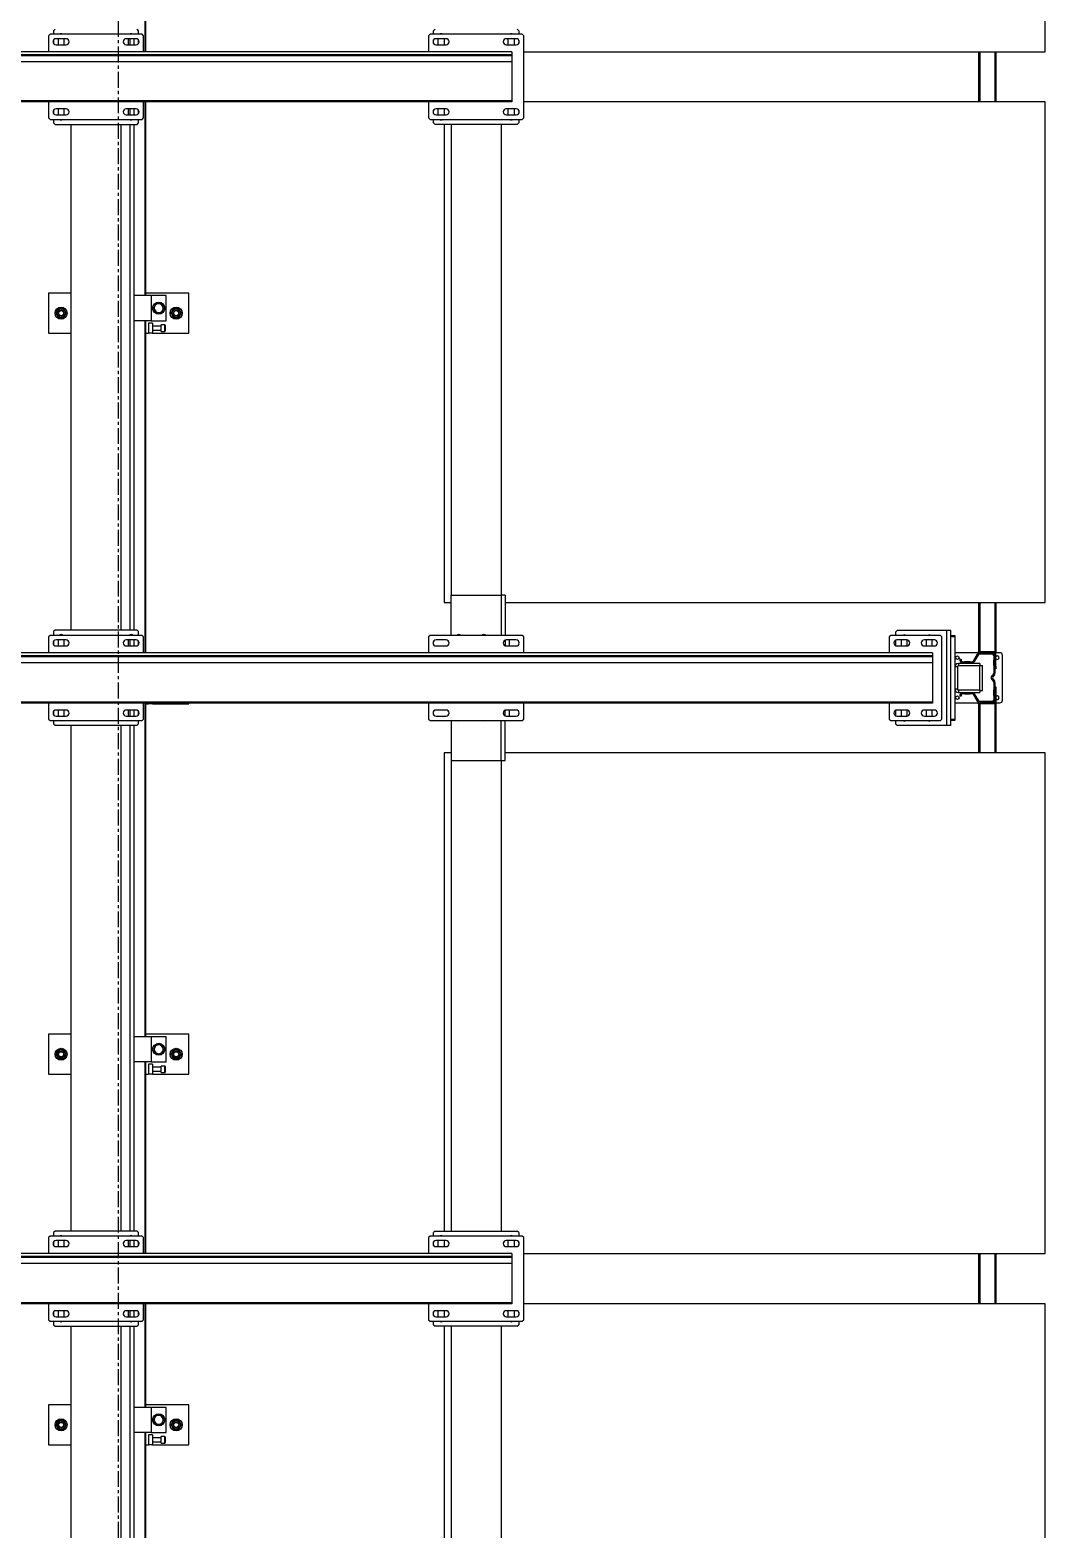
# Model space of a CAD drawing. Header units: millimetres. Extents: x 6622 to 532820, y 3370 to 359312.
# Drawn here: x 470673 to 472700, y 304390 to 307383 of the extents above; entities that cross this region are included whole.
import ezdxf

# ---------------------------------------------------------------- set-up
doc = ezdxf.new("R2010")
doc.units = ezdxf.units.MM
doc.linetypes.add('CENTER', pattern=[50.8, 31.75, -6.35, 6.35, -6.35])

# ---------------------------------------------------------------- blocks, each defined once
blk = doc.blocks.new('A$C6F3A12F4')
at = {"color": 2, "linetype": 'Continuous', "lineweight": 25}
for p, q in [((7285.2, 3700), (6285.2, 3700)), ((7285.2, 2659), (7285.2, 3700)), ((7385.2, 3700), (7385.2, 2659)), ((8385.2, 3700), (7385.2, 3700)), ((8385.2, 2622.1), (8385.2, 3700)), ((8685.2, 3700), (8685.2, 2622.1)), ((9685.2, 3700), (8685.2, 3700)), ((9685.2, 2659), (9685.2, 3700)), ((9785.2, 3700), (9785.2, 2659)), ((10785.2, 3700), (9785.2, 3700)), ((7285.2, 3602), (7385.2, 3602)), ((7285.2, 3599.5), (7385.2, 3599.5)), ((8385.2, 3602), (8483.2, 3602)), ((8385.2, 3599.5), (8483.2, 3599.5)), ((8483.2, 3599.5), (8483.2, 3602)), ((8483.2, 3599), (8483.2, 3599.5)), ((8485.2, 3599), (8483.2, 3599)), ((8483.2, 3599), (8483.2, 3572)), ((8485.2, 3610), (8485.2, 3601.8)), ((8485.2, 3599), (8485.2, 3594.5)), ((8487.7, 3594.5), (8485.2, 3594.5)), ((8485.2, 3570.1), (8485.2, 3594.5)), ((8486.2, 3602), (8486.2, 3600)), ((8512.2, 3602), (8486.2, 3602)), ((8490.7, 3600), (8486.2, 3600)), ((8487.7, 3570.1), (8487.7, 3594.5)), ((8580.2, 3615), (8490.2, 3615)), ((8490.7, 3600), (8490.7, 3597.5)), ((8490.7, 3600), (8499.8, 3600)), ((8490.7, 3597.5), (8499.8, 3597.5)), ((8499.8, 3600), (8499.8, 3597.5)), ((8510.6, 3600), (8499.8, 3600)), ((8510.6, 3597.5), (8499.8, 3597.5)), ((8510.6, 3597.5), (8510.6, 3600)), ((8510.6, 3600), (8525.8, 3600)), ((8510.6, 3597.5), (8525.8, 3597.5)), ((8512.2, 3600), (8512.2, 3602)), ((8512.2, 3602), (8517.2, 3602)), ((8517.2, 3602), (8517.2, 3600)), ((8525.8, 3597.5), (8525.8, 3600)), ((8529.2, 3598.8), (8527.6, 3596.8)), ((8527.6, 3596.8), (8531.8, 3593.5)), ((8529.2, 3598.8), (8533.3, 3595.5)), ((8531.8, 3593.5), (8533.3, 3595.5)), ((8537.1, 3595.5), (8541.2, 3598.8)), ((8537.1, 3595.5), (8538.6, 3593.5)), ((8538.6, 3593.5), (8542.8, 3596.8)), ((8542.8, 3596.8), (8541.2, 3598.8)), ((8544.6, 3600), (8544.6, 3597.5)), ((8544.6, 3600), (8559.8, 3600)), ((8544.6, 3597.5), (8559.8, 3597.5)), ((8553.2, 3600), (8553.2, 3602)), ((8553.2, 3602), (8558.2, 3602)), ((8558.2, 3602), (8558.2, 3600)), ((8558.2, 3602), (8584.2, 3602)), ((8559.8, 3600), (8559.8, 3597.5)), ((8570.6, 3600), (8559.8, 3600)), ((8570.6, 3597.5), (8559.8, 3597.5)), ((8570.6, 3597.5), (8570.6, 3600)), ((8570.6, 3600), (8579.7, 3600)), ((8570.6, 3597.5), (8579.7, 3597.5)), ((8579.7, 3600), (8584.2, 3600)), ((8579.7, 3597.5), (8579.7, 3600)), ((8582.7, 3594.5), (8582.7, 3570.1)), ((8585.2, 3594.5), (8582.7, 3594.5)), ((8584.2, 3600), (8584.2, 3602)), ((8585.2, 3601.8), (8585.2, 3610)), ((8587.2, 3599), (8585.2, 3599)), ((8585.2, 3599), (8585.2, 3594.5)), ((8585.2, 3594.5), (8585.2, 3570.1)), ((8587.2, 3599.5), (8587.2, 3602)), ((8587.2, 3602), (8685.2, 3602)), ((8587.2, 3599), (8587.2, 3599.5)), ((8587.2, 3599.5), (8685.2, 3599.5)), ((8587.2, 3599), (8587.2, 3572)), ((9685.2, 3602), (9785.2, 3602)), ((9685.2, 3599.5), (9785.2, 3599.5)), ((7285.2, 3569.5), (7385.2, 3569.5)), ((7285.2, 3567), (7385.2, 3567)), ((8385.2, 3569.5), (8483.2, 3569.5)), ((8385.2, 3567), (8483.2, 3567)), ((8483.2, 3572), (8485.2, 3572)), ((8483.2, 3567), (8483.2, 3572)), ((8485.2, 3567), (8483.2, 3567)), ((8485.2, 3570.1), (8485.2, 3567)), ((8485.2, 3570.1), (8487.7, 3570.1)), ((8485.2, 3567), (8485.2, 3520)), ((8489.1, 3567.5), (8487.8, 3565.4)), ((8501.8, 3556.9), (8487.8, 3565.4)), ((8503.1, 3559), (8489.1, 3567.5)), ((8506.7, 3569.9), (8511.7, 3569.9)), ((8506.7, 3569.9), (8506.7, 3526.9)), ((8510.7, 3569.9), (8510.7, 3574.9)), ((8560.7, 3574.9), (8510.7, 3574.9)), ((8560.7, 3569.9), (8510.7, 3569.9)), ((8511.7, 3569.9), (8511.7, 3526.9)), ((8559.7, 3526.9), (8559.7, 3569.9)), ((8559.7, 3569.9), (8564.7, 3569.9)), ((8560.7, 3569.9), (8560.7, 3574.9)), ((8564.7, 3526.9), (8564.7, 3569.9)), ((8581.3, 3567.5), (8567.3, 3559)), ((8582.6, 3565.4), (8568.6, 3556.9)), ((8582.6, 3565.4), (8581.3, 3567.5)), ((8582.7, 3570.1), (8585.2, 3570.1)), ((8585.2, 3572), (8587.2, 3572)), ((8585.2, 3567), (8585.2, 3570.1)), ((8587.2, 3567), (8585.2, 3567)), ((8585.2, 3520), (8585.2, 3567)), ((8587.2, 3572), (8587.2, 3567)), ((8587.2, 3569.5), (8685.2, 3569.5)), ((8587.2, 3567), (8685.2, 3567)), ((9685.2, 3569.5), (9785.2, 3569.5)), ((9685.2, 3567), (9785.2, 3567)), ((8498.2, 3530), (8498.2, 3532.5)), ((8498.2, 3532.5), (8500.2, 3532.5)), ((8500.2, 3530), (8500.2, 3532.5)), ((8501.8, 3556.9), (8503.1, 3559)), ((8505.7, 3554.3), (8503.2, 3554.3)), ((8503.2, 3550.3), (8503.2, 3554.3)), ((8505.7, 3550.3), (8503.2, 3550.3)), ((8503.2, 3550.3), (8503.2, 3539.5)), ((8503.2, 3539.5), (8505.7, 3539.5)), ((8503.2, 3535.5), (8503.2, 3539.5)), ((8503.2, 3535.5), (8505.7, 3535.5)), ((8505.7, 3550.3), (8505.7, 3554.3)), ((8505.7, 3550.3), (8505.7, 3539.5)), ((8505.7, 3535.5), (8505.7, 3539.5)), ((8567.2, 3554.3), (8564.7, 3554.3)), ((8567.2, 3550.3), (8564.7, 3550.3)), ((8564.7, 3539.5), (8567.2, 3539.5)), ((8564.7, 3535.5), (8567.2, 3535.5)), ((8567.2, 3554.3), (8567.2, 3550.3)), ((8567.2, 3539.5), (8567.2, 3550.3)), ((8567.2, 3539.5), (8567.2, 3535.5)), ((8567.3, 3559), (8568.6, 3556.9)), ((8570.2, 3532.5), (8570.2, 3530)), ((8570.2, 3532.5), (8572.2, 3532.5)), ((8572.2, 3532.5), (8572.2, 3530)), ((8630.7, 3511.9), (8440.7, 3511.9)), ((8440.7, 3511.9), (8440.7, 3503.9)), ((8630.7, 3503.9), (8440.7, 3503.9)), ((8440.7, 3503.9), (8440.7, 3404.9)), ((8450.7, 3511.9), (8450.7, 3519.9)), ((8450.7, 3519.9), (8453.7, 3519.9)), ((8453.7, 3519.9), (8453.7, 3511.9)), ((8453.7, 3519.9), (8617.7, 3519.9)), ((8498.2, 3530), (8500.2, 3530)), ((8506.7, 3526.9), (8511.7, 3526.9)), ((8513.7, 3524.9), (8513.7, 3519.9)), ((8513.7, 3524.9), (8557.7, 3524.9)), ((8557.7, 3519.9), (8557.7, 3524.9)), ((8559.7, 3526.9), (8564.7, 3526.9)), ((8570.2, 3530), (8572.2, 3530)), ((8617.7, 3511.9), (8617.7, 3519.9)), ((8617.7, 3519.9), (8620.7, 3519.9)), ((8620.7, 3519.9), (8620.7, 3511.9)), ((8630.7, 3511.9), (8630.7, 3503.9)), ((8630.7, 3503.9), (8630.7, 3404.9)), ((8453.7, 3494), (8450.7, 3491)), ((8450.7, 3491), (8450.7, 3392)), ((8617.7, 3494), (8453.7, 3494)), ((8459.7, 3479), (8459.7, 3459)), ((8471.7, 3474.9), (8459.7, 3474.9)), ((8471.7, 3459), (8471.7, 3479)), ((8485.7, 3475), (8485.7, 225)), ((8485.7, 3475), (8491.1, 3475)), ((8491.1, 225), (8491.1, 3475)), ((8491.1, 3475), (8493.7, 3475)), ((8493.7, 3475), (8493.7, 225)), ((8493.7, 3475), (8505.7, 3475)), ((8505.7, 3475), (8505.7, 225)), ((8505.7, 3475), (8583.1, 3475)), ((8583.1, 225), (8583.1, 3475)), ((8583.1, 3475), (8585.7, 3475)), ((8585.7, 3475), (8585.7, 225)), ((8599.7, 3479), (8599.7, 3459)), ((8611.7, 3474.9), (8599.7, 3474.9)), ((8611.7, 3459), (8611.7, 3479)), ((8620.7, 3491), (8617.7, 3494)), ((8620.7, 3392), (8620.7, 3491)), ((8459.7, 3462.9), (8471.7, 3462.9)), ((8599.7, 3462.9), (8611.7, 3462.9)), ((8459.7, 3424), (8459.7, 3404)), ((8459.7, 3412.9), (8471.7, 3412.9)), ((8471.6, 3424.9), (8459.8, 3424.9)), ((8471.7, 3404), (8471.7, 3424)), ((8599.7, 3424), (8599.7, 3404)), ((8599.7, 3412.9), (8611.7, 3412.9)), ((8611.6, 3424.9), (8599.8, 3424.9)), ((8611.7, 3404), (8611.7, 3424)), ((8440.7, 3404.9), (8443.7, 3401.9)), ((8450.7, 3401.9), (8443.7, 3401.9)), ((8450.7, 3392), (8453.7, 3389)), ((8453.7, 3389), (8485.7, 3389)), ((8471.3, 3401.9), (8460.1, 3401.9)), ((8585.7, 3389), (8617.7, 3389)), ((8611.3, 3401.9), (8600.1, 3401.9)), ((8617.7, 3389), (8620.7, 3392)), ((8627.7, 3401.9), (8620.7, 3401.9)), ((8627.7, 3401.9), (8630.7, 3404.9)), ((8485.2, 2680), (8485.2, 2659)), ((7243.2, 2649.1), (7240.2, 2646.1)), ((7243.2, 2649.1), (7250.2, 2649.1)), ((7253.2, 2659), (7250.2, 2656)), ((7250.2, 2656), (7250.2, 2472)), ((7417.2, 2659), (7253.2, 2659)), ((7259.2, 2644), (7259.2, 2624)), ((7259.2, 2640.1), (7271.2, 2640.1)), ((7262, 2649.1), (7268.4, 2649.1)), ((7271.2, 2624), (7271.2, 2644)), ((7285.2, 2635), (7285.2, 1065)), ((7285.2, 2635), (7290.6, 2635)), ((7290.6, 1065), (7290.6, 2635)), ((7290.6, 2635), (7293.2, 2635)), ((7293.2, 2635), (7293.2, 1065)), ((7293.2, 2635), (7305.2, 2635)), ((7305.2, 2635), (7305.2, 1065)), ((7305.2, 2635), (7382.6, 2635)), ((7382.6, 1065), (7382.6, 2635)), ((7382.6, 2635), (7385.2, 2635)), ((7385.2, 2635), (7385.2, 1065)), ((7399.2, 2644), (7399.2, 2624)), ((7399.2, 2640.1), (7411.2, 2640.1)), ((7402, 2649.1), (7408.4, 2649.1)), ((7411.2, 2624), (7411.2, 2644)), ((7420.2, 2656), (7417.2, 2659)), ((7420.2, 2472), (7420.2, 2656)), ((7420.2, 2649.1), (7427.2, 2649.1)), ((7430.2, 2646.1), (7427.2, 2649.1)), ((7430.2, 2646.1), (7430.2, 2482.1)), ((8453.7, 2659), (8450.7, 2656)), ((8450.7, 2656), (8450.7, 2472)), ((8485.7, 2659), (8453.7, 2659)), ((8459.7, 2644), (8459.7, 2624)), ((8471.7, 2624), (8471.7, 2644)), ((8617.7, 2659), (8585.7, 2659)), ((8599.7, 2644), (8599.7, 2624)), ((8611.7, 2624), (8611.7, 2644)), ((8620.7, 2656), (8617.7, 2659)), ((8620.7, 2472), (8620.7, 2656)), ((9643.2, 2649.1), (9640.2, 2646.1)), ((9640.2, 2482.1), (9640.2, 2646.1)), ((9643.2, 2649.1), (9650.2, 2649.1)), ((9653.2, 2659), (9650.2, 2656)), ((9650.2, 2656), (9650.2, 2472)), ((9817.2, 2659), (9653.2, 2659)), ((9659.2, 2644), (9659.2, 2624)), ((9659.2, 2640.1), (9671.2, 2640.1)), ((9662, 2649.1), (9668.4, 2649.1)), ((9671.2, 2624), (9671.2, 2644)), ((9685.2, 2635), (9690.6, 2635)), ((9685.2, 2635), (9685.2, 1065)), ((9690.6, 1065), (9690.6, 2635)), ((9690.6, 2635), (9693.2, 2635)), ((9693.2, 2635), (9693.2, 1065)), ((9693.2, 2635), (9705.2, 2635)), ((9705.2, 2635), (9705.2, 1065)), ((9705.2, 2635), (9782.6, 2635)), ((9782.6, 1065), (9782.6, 2635)), ((9782.6, 2635), (9785.2, 2635)), ((9785.2, 2635), (9785.2, 1065)), ((9799.2, 2644), (9799.2, 2624)), ((9799.2, 2640.1), (9811.2, 2640.1)), ((9802, 2649.1), (9808.4, 2649.1)), ((9811.2, 2624), (9811.2, 2644)), ((9820.2, 2656), (9817.2, 2659)), ((9820.2, 2472), (9820.2, 2656)), ((9820.2, 2649.1), (9827.2, 2649.1)), ((9830.2, 2646.1), (9827.2, 2649.1)), ((9830.2, 2646.1), (9830.2, 2482.1)), ((7271.2, 2628.1), (7259.2, 2628.1)), ((7411.2, 2628.1), (7399.2, 2628.1)), ((7430.2, 2614.1), (8370.2, 2614.1)), ((8370.2, 2622.1), (8370.2, 2614.1)), ((8370.2, 2622.1), (8450.7, 2622.1)), ((8370.2, 2514.1), (8370.2, 2614.1)), ((8370.2, 2614.1), (8450.7, 2614.1)), ((8459.7, 2630.1), (8471.7, 2630.1)), ((8460, 2622.1), (8471.4, 2622.1)), ((8599.7, 2630.1), (8611.7, 2630.1)), ((8611.4, 2622.1), (8600, 2622.1)), ((8700.2, 2622.1), (8620.7, 2622.1)), ((8700.2, 2614.1), (8620.7, 2614.1)), ((8700.2, 2614.1), (8700.2, 2622.1)), ((8700.2, 2514.1), (8700.2, 2614.1)), ((8700.2, 2614.1), (9640.2, 2614.1)), ((9671.2, 2628.1), (9659.2, 2628.1)), ((9811.2, 2628.1), (9799.2, 2628.1)), ((9830.2, 2614.1), (10770.2, 2614.1)), ((7259.2, 2504), (7259.2, 2484)), ((7259.2, 2500.1), (7271.2, 2500.1)), ((7259.2, 2500), (7271.2, 2500)), ((7271.2, 2488.1), (7259.2, 2488.1)), ((7271.2, 2484), (7271.2, 2504)), ((7399.2, 2504), (7399.2, 2484)), ((7399.2, 2500.1), (7411.2, 2500.1)), ((7399.2, 2500), (7411.2, 2500)), ((7411.2, 2488.1), (7399.2, 2488.1)), ((7411.2, 2484), (7411.2, 2504)), ((7430.2, 2514.1), (8370.2, 2514.1)), ((7430.2, 2500), (8385.2, 2500)), ((8450.7, 2514.1), (8370.2, 2514.1)), ((8385.2, 2500), (8385.2, 2514.1)), ((8459.7, 2504), (8459.7, 2484)), ((8471.7, 2484), (8471.7, 2504)), ((8599.7, 2504), (8599.7, 2484)), ((8611.7, 2484), (8611.7, 2504)), ((8620.7, 2514.1), (8700.2, 2514.1)), ((8685.2, 2514.1), (8685.2, 2500)), ((8685.2, 2500), (9640.2, 2500)), ((8700.2, 2514.1), (9640.2, 2514.1)), ((9659.2, 2504), (9659.2, 2484)), ((9659.2, 2500.1), (9671.2, 2500.1)), ((9659.2, 2500), (9671.2, 2500)), ((9671.2, 2488.1), (9659.2, 2488.1)), ((9671.2, 2484), (9671.2, 2504)), ((9799.2, 2504), (9799.2, 2484)), ((9799.2, 2500.1), (9811.2, 2500.1)), ((9799.2, 2500), (9811.2, 2500)), ((9811.2, 2488.1), (9799.2, 2488.1)), ((9811.2, 2484), (9811.2, 2504)), ((9830.2, 2514.1), (10770.2, 2514.1)), ((9830.2, 2500), (10785.2, 2500)), ((7240.2, 2482.1), (7243.2, 2479.1)), ((7250.2, 2479.1), (7243.2, 2479.1)), ((7250.2, 2472), (7253.2, 2469)), ((7253.2, 2469), (7285.2, 2469)), ((7268.7, 2479.1), (7261.7, 2479.1)), ((7385.2, 2469), (7417.2, 2469)), ((7408.7, 2479.1), (7401.7, 2479.1)), ((7417.2, 2469), (7420.2, 2472)), ((7427.2, 2479.1), (7420.2, 2479.1)), ((7427.2, 2479.1), (7430.2, 2482.1)), ((8450.7, 2472), (8453.7, 2469)), ((8453.7, 2469), (8485.7, 2469)), ((8585.7, 2469), (8617.7, 2469)), ((8617.7, 2469), (8620.7, 2472)), ((9640.2, 2482.1), (9643.2, 2479.1)), ((9650.2, 2479.1), (9643.2, 2479.1)), ((9650.2, 2472), (9653.2, 2469)), ((9653.2, 2469), (9685.2, 2469)), ((9668.7, 2479.1), (9661.7, 2479.1)), ((9785.2, 2469), (9817.2, 2469)), ((9808.7, 2479.1), (9801.7, 2479.1)), ((9817.2, 2469), (9820.2, 2472)), ((9827.2, 2479.1), (9820.2, 2479.1)), ((9827.2, 2479.1), (9830.2, 2482.1)), ((7847.2, 1990), (7767.2, 1990)), ((7767.2, 1990), (7767.2, 1904)), ((7847.2, 1918), (7847.2, 1990)), ((8587.2, 1990), (8585.7, 1990)), ((8587.2, 1918), (8587.2, 1990)), ((9247.2, 1990), (9247.2, 1904)), ((9327.2, 1990), (9247.2, 1990)), ((9327.2, 1918), (9327.2, 1990)), ((9987.2, 1990), (9987.2, 1904)), ((10067.2, 1990), (9987.2, 1990)), ((10067.2, 1918), (10067.2, 1990)), ((7816.7, 1965), (7816.2, 1965)), ((7816.6, 1963.2), (7816.2, 1963.2)), ((7816.3, 1962.2), (7816.6, 1963.2)), ((9296.7, 1965), (9296.2, 1965)), ((9296.6, 1963.2), (9296.2, 1963.2)), ((9296.3, 1962.2), (9296.6, 1963.2)), ((10036.7, 1965), (10036.2, 1965)), ((10036.6, 1963.2), (10036.2, 1963.2)), ((10036.3, 1962.2), (10036.6, 1963.2)), ((7822.2, 1945), (7772.2, 1945)), ((7772.2, 1945), (7772.2, 1915)), ((7792.2, 1937.3), (7788, 1934.4)), ((7788.8, 1924.2), (7793.4, 1922)), ((7796.4, 1940.2), (7792.2, 1937.3)), ((7793.4, 1922), (7798, 1919.8)), ((7801, 1938), (7796.4, 1940.2)), ((7798, 1919.8), (7802.2, 1922.7)), ((7805.6, 1935.8), (7801, 1938)), ((7802.2, 1922.7), (7806.4, 1925.6)), ((7806.7, 1930), (7806.1, 1930)), ((7806.6, 1928.2), (7806.2, 1928.2)), ((7806.4, 1927.4), (7806.6, 1928.2)), ((7822.2, 1915), (7822.2, 1945)), ((7827.2, 1918), (7827.2, 1910)), ((7827.2, 1918), (7847.2, 1918)), ((7830.7, 1942), (7830.7, 1935)), ((7843.7, 1942), (7830.7, 1942)), ((7843.7, 1935), (7830.7, 1935)), ((7831.7, 1943), (7842.7, 1943)), ((7833.2, 1935), (7833.2, 1918)), ((7841.2, 1918), (7841.2, 1935)), ((7843.7, 1935), (7843.7, 1942)), ((7847.2, 1918), (7847.2, 1910)), ((8585.7, 1918), (8587.2, 1918)), ((8587.2, 1918), (8587.2, 1910)), ((9302.2, 1945), (9252.2, 1945)), ((9252.2, 1945), (9252.2, 1915)), ((9272.2, 1937.3), (9268, 1934.4)), ((9268.7, 1924.2), (9273.4, 1922)), ((9276.4, 1940.2), (9272.2, 1937.3)), ((9273.4, 1922), (9278, 1919.8)), ((9281, 1938), (9276.4, 1940.2)), ((9278, 1919.8), (9282.2, 1922.7)), ((9285.6, 1935.8), (9281, 1938)), ((9282.2, 1922.7), (9286.4, 1925.6)), ((9286.7, 1930), (9286.1, 1930)), ((9286.6, 1928.2), (9286.2, 1928.2)), ((9286.4, 1927.4), (9286.6, 1928.2)), ((9302.2, 1915), (9302.2, 1945)), ((9307.2, 1918), (9327.2, 1918)), ((9307.2, 1918), (9307.2, 1910)), ((9310.7, 1942), (9310.7, 1935)), ((9323.7, 1942), (9310.7, 1942)), ((9323.7, 1935), (9310.7, 1935)), ((9311.7, 1943), (9322.7, 1943)), ((9313.2, 1935), (9313.2, 1918)), ((9321.2, 1918), (9321.2, 1935)), ((9323.7, 1935), (9323.7, 1942)), ((9327.2, 1918), (9327.2, 1910)), ((10042.2, 1945), (9992.2, 1945)), ((9992.2, 1945), (9992.2, 1915)), ((10012.2, 1937.3), (10008, 1934.4)), ((10008.8, 1924.2), (10013.4, 1922)), ((10016.4, 1940.2), (10012.2, 1937.3)), ((10013.4, 1922), (10018, 1919.8)), ((10021, 1938), (10016.4, 1940.2)), ((10018, 1919.8), (10022.2, 1922.7)), ((10025.6, 1935.8), (10021, 1938)), ((10022.2, 1922.7), (10026.4, 1925.6)), ((10026.8, 1930), (10026.1, 1930)), ((10026.6, 1928.2), (10026.2, 1928.2)), ((10026.4, 1927.4), (10026.6, 1928.2)), ((10042.2, 1915), (10042.2, 1945)), ((10047.2, 1918), (10047.2, 1910)), ((10047.2, 1918), (10067.2, 1918)), ((10050.7, 1942), (10050.7, 1935)), ((10063.7, 1942), (10050.7, 1942)), ((10063.7, 1935), (10050.7, 1935)), ((10051.7, 1943), (10062.7, 1943)), ((10053.2, 1935), (10053.2, 1918)), ((10061.2, 1918), (10061.2, 1935)), ((10063.7, 1935), (10063.7, 1942)), ((10067.2, 1918), (10067.2, 1910)), ((7082.2, 1904), (7285.2, 1904)), ((7285.2, 1902.7), (7082.2, 1902.7)), ((7243.2, 1890), (7240.2, 1887)), ((7250.2, 1890), (7243.2, 1890)), ((7253.2, 1900), (7250.2, 1897)), ((7250.2, 1897), (7250.2, 1713)), ((7285.2, 1900), (7253.2, 1900)), ((7268.5, 1890), (7261.9, 1890)), ((7385.2, 1904), (7772.2, 1904)), ((7772.2, 1902.7), (7385.2, 1902.7)), ((7417.2, 1900), (7385.2, 1900)), ((7408.5, 1890), (7401.9, 1890)), ((7420.2, 1897), (7417.2, 1900)), ((7420.2, 1713), (7420.2, 1897)), ((7427.2, 1890), (7420.2, 1890)), ((7430.2, 1887), (7427.2, 1890)), ((7430.2, 1723), (7430.2, 1887)), ((7772.2, 1915), (7772.2, 1880.2)), ((7772.2, 1915), (7822.2, 1915)), ((7822.2, 1915), (7822.2, 1880.2)), ((7822.2, 1904), (8485.7, 1904)), ((8485.7, 1902.7), (7822.2, 1902.7)), ((7827.2, 1910), (7847.2, 1910)), ((7847.2, 1904), (7847.2, 1910)), ((8443.2, 1890), (8440.2, 1887)), ((8440.2, 1887), (8440.2, 1723)), ((8450.7, 1890), (8443.2, 1890)), ((8453.7, 1900), (8450.7, 1897)), ((8450.7, 1897), (8450.7, 1713)), ((8485.7, 1900), (8453.7, 1900)), ((8469, 1890), (8462.4, 1890)), ((8585.7, 1910), (8587.2, 1910)), ((8585.7, 1904), (9252.2, 1904)), ((9252.2, 1902.7), (8585.7, 1902.7)), ((8617.7, 1900), (8585.7, 1900)), ((8587.2, 1904), (8587.2, 1910)), ((8609, 1890), (8602.4, 1890)), ((8620.7, 1897), (8617.7, 1900)), ((8620.7, 1713), (8620.7, 1897)), ((8627.2, 1890), (8620.7, 1890)), ((8630.2, 1887), (8627.2, 1890)), ((8630.2, 1723), (8630.2, 1887)), ((9252.2, 1915), (9302.2, 1915)), ((9252.2, 1915), (9252.2, 1880.2)), ((9302.2, 1915), (9302.2, 1880.2)), ((9302.2, 1904), (9685.2, 1904)), ((9685.2, 1902.7), (9302.2, 1902.7)), ((9307.2, 1910), (9327.2, 1910)), ((9327.2, 1904), (9327.2, 1910)), ((9643.2, 1890), (9640.2, 1887)), ((9640.2, 1887), (9640.2, 1723)), ((9650.2, 1890), (9643.2, 1890)), ((9653.2, 1900), (9650.2, 1897)), ((9650.2, 1897), (9650.2, 1713)), ((9685.2, 1900), (9653.2, 1900)), ((9668.5, 1890), (9661.9, 1890)), ((9785.2, 1904), (9992.2, 1904)), ((9992.2, 1902.7), (9785.2, 1902.7)), ((9817.2, 1900), (9785.2, 1900)), ((9808.5, 1890), (9801.9, 1890)), ((9820.2, 1897), (9817.2, 1900)), ((9820.2, 1713), (9820.2, 1897)), ((9827.2, 1890), (9820.2, 1890)), ((9830.2, 1887), (9827.2, 1890)), ((9830.2, 1723), (9830.2, 1887)), ((9992.2, 1915), (9992.2, 1880.2)), ((9992.2, 1915), (10042.2, 1915)), ((10042.2, 1915), (10042.2, 1880.2)), ((10042.2, 1904), (10732.2, 1904)), ((10732.2, 1902.7), (10042.2, 1902.7)), ((10047.2, 1910), (10067.2, 1910)), ((10067.2, 1904), (10067.2, 1910)), ((7250.2, 1872.8), (7249.6, 1872.8)), ((7259.2, 1885), (7259.2, 1865)), ((7271.2, 1881), (7259.2, 1881)), ((7259.2, 1880.2), (7271.2, 1880.2)), ((7271.2, 1872.8), (7259.2, 1872.8)), ((7259.2, 1869), (7271.2, 1869)), ((7271.2, 1865), (7271.2, 1885)), ((7399.2, 1885), (7399.2, 1865)), ((7411.2, 1881), (7399.2, 1881)), ((7399.2, 1880.2), (7411.2, 1880.2)), ((7411.2, 1872.8), (7399.2, 1872.8)), ((7399.2, 1869), (7411.2, 1869)), ((7411.2, 1865), (7411.2, 1885)), ((7420.8, 1872.8), (7420.2, 1872.8)), ((7430.2, 1880.2), (8440.2, 1880.2)), ((8440.2, 1872.8), (7430.2, 1872.8)), ((8450.7, 1872.8), (8449.6, 1872.8)), ((8459.7, 1885), (8459.7, 1865)), ((8471.7, 1881), (8459.7, 1881)), ((8459.7, 1880.2), (8471.7, 1880.2)), ((8471.7, 1872.8), (8459.7, 1872.8)), ((8459.7, 1869), (8471.7, 1869)), ((8471.7, 1865), (8471.7, 1885)), ((8599.7, 1885), (8599.7, 1865)), ((8611.7, 1881), (8599.7, 1881)), ((8599.7, 1880.2), (8611.7, 1880.2)), ((8611.7, 1872.8), (8599.7, 1872.8)), ((8599.7, 1869), (8611.7, 1869)), ((8611.7, 1865), (8611.7, 1885)), ((8620.8, 1872.8), (8620.7, 1872.8)), ((8630.2, 1880.2), (9640.2, 1880.2)), ((9640.2, 1872.8), (8630.2, 1872.8)), ((9650.2, 1872.8), (9649.6, 1872.8)), ((9659.2, 1885), (9659.2, 1865)), ((9671.2, 1881), (9659.2, 1881)), ((9659.2, 1880.2), (9671.2, 1880.2)), ((9671.2, 1872.8), (9659.2, 1872.8)), ((9659.2, 1869), (9671.2, 1869)), ((9671.2, 1865), (9671.2, 1885)), ((9799.2, 1885), (9799.2, 1865)), ((9811.2, 1881), (9799.2, 1881)), ((9799.2, 1880.2), (9811.2, 1880.2)), ((9811.2, 1872.8), (9799.2, 1872.8)), ((9799.2, 1869), (9811.2, 1869)), ((9811.2, 1865), (9811.2, 1885)), ((9820.8, 1872.8), (9820.2, 1872.8)), ((9830.2, 1880.2), (10840.2, 1880.2)), ((10840.2, 1872.8), (9830.2, 1872.8)), ((8440.2, 1855), (7430.2, 1855)), ((9640.2, 1855), (8630.2, 1855)), ((10840.2, 1855), (9830.2, 1855)), ((7259.2, 1745), (7259.2, 1725)), ((7271.2, 1741), (7259.2, 1741)), ((7271.2, 1725), (7271.2, 1745)), ((7399.2, 1745), (7399.2, 1725)), ((7411.2, 1741), (7399.2, 1741)), ((7411.2, 1725), (7411.2, 1745)), ((8440.2, 1755), (7430.2, 1755)), ((7767.2, 1755), (7767.2, 1710)), ((7847.2, 1710), (7847.2, 1755)), ((8459.7, 1745), (8459.7, 1725)), ((8471.7, 1741), (8459.7, 1741)), ((8471.7, 1725), (8471.7, 1745)), ((8599.7, 1745), (8599.7, 1725)), ((8611.7, 1741), (8599.7, 1741)), ((8611.7, 1725), (8611.7, 1745)), ((9640.2, 1755), (8630.2, 1755)), ((9247.2, 1755), (9247.2, 1710)), ((9327.2, 1710), (9327.2, 1755)), ((9659.2, 1745), (9659.2, 1725)), ((9671.2, 1741), (9659.2, 1741)), ((9671.2, 1725), (9671.2, 1745)), ((9799.2, 1745), (9799.2, 1725)), ((9811.2, 1741), (9799.2, 1741)), ((9811.2, 1725), (9811.2, 1745)), ((10840.2, 1755), (9830.2, 1755)), ((9987.2, 1755), (9987.2, 1710)), ((10067.2, 1710), (10067.2, 1755)), ((7240.2, 1723), (7243.2, 1720)), ((7243.2, 1720), (7250.2, 1720)), ((7250.2, 1713), (7253.2, 1710)), ((7253.2, 1710), (7285.2, 1710)), ((7259.2, 1729), (7271.2, 1729)), ((7261.9, 1720), (7268.5, 1720)), ((7385.2, 1710), (7417.2, 1710)), ((7399.2, 1729), (7411.2, 1729)), ((7401.9, 1720), (7408.5, 1720)), ((7417.2, 1710), (7420.2, 1713)), ((7420.2, 1720), (7427.2, 1720)), ((7427.2, 1720), (7430.2, 1723)), ((7767.2, 1710), (7847.2, 1710)), ((7816.7, 1735), (7816.2, 1735)), ((7816.6, 1733.2), (7816.2, 1733.2)), ((7816.3, 1732.2), (7816.6, 1733.2)), ((8440.2, 1723), (8443.2, 1720)), ((8443.2, 1720), (8450.7, 1720)), ((8450.7, 1713), (8453.7, 1710)), ((8453.7, 1710), (8485.7, 1710)), ((8459.7, 1729), (8471.7, 1729)), ((8462.4, 1720), (8469, 1720)), ((8585.7, 1710), (8617.7, 1710)), ((8599.7, 1729), (8611.7, 1729)), ((8602.4, 1720), (8609, 1720)), ((8617.7, 1710), (8620.7, 1713)), ((8620.7, 1720), (8627.2, 1720)), ((8627.2, 1720), (8630.2, 1723)), ((9247.2, 1710), (9327.2, 1710)), ((9296.7, 1735), (9296.2, 1735)), ((9296.6, 1733.2), (9296.2, 1733.2)), ((9296.3, 1732.2), (9296.6, 1733.2)), ((9640.2, 1723), (9643.2, 1720)), ((9643.2, 1720), (9650.2, 1720)), ((9650.2, 1713), (9653.2, 1710)), ((9653.2, 1710), (9685.2, 1710)), ((9659.2, 1729), (9671.2, 1729)), ((9661.9, 1720), (9668.5, 1720)), ((9785.2, 1710), (9817.2, 1710)), ((9799.2, 1729), (9811.2, 1729)), ((9801.9, 1720), (9808.5, 1720)), ((9817.2, 1710), (9820.2, 1713)), ((9820.2, 1720), (9827.2, 1720)), ((9827.2, 1720), (9830.2, 1723)), ((9987.2, 1710), (10067.2, 1710)), ((10036.7, 1735), (10036.2, 1735)), ((10036.6, 1733.2), (10036.2, 1733.2)), ((10036.3, 1732.2), (10036.6, 1733.2))]:
    blk.add_line(p, q, dxfattribs=at)
at = {"color": 2, "linetype": 'Continuous', "lineweight": 25, "flags": 128}
for points in [[(7816.7, 1965), (7816.6, 1966.9), (7816.3, 1967.9)], [(9296.7, 1965), (9296.6, 1966.9), (9296.3, 1967.9)], [(10036.7, 1965), (10036.6, 1966.9), (10036.3, 1967.9)], [(7816.7, 1735), (7816.6, 1736.9), (7816.3, 1737.9)], [(9296.7, 1735), (9296.6, 1736.9), (9296.3, 1737.9)], [(10036.7, 1735), (10036.6, 1736.9), (10036.3, 1737.9)]]:
    blk.add_lwpolyline(points, dxfattribs=at)
at = {"color": 2, "linetype": 'Continuous', "lineweight": 25}
for centre, radius in [((8495.2, 3525), 3.5), ((8575.2, 3525), 3.5), ((7807.2, 1965), 12), ((9287.2, 1965), 12), ((10027.2, 1965), 12), ((7807.2, 1965), 8.62), ((7807.2, 1965), 6), ((7807.2, 1965), 5), ((9287.2, 1965), 8.62), ((9287.2, 1965), 6), ((9287.2, 1965), 5), ((10027.2, 1965), 8.62), ((10027.2, 1965), 6), ((10027.2, 1965), 5), ((7797.2, 1930), 12), ((9277.2, 1930), 12), ((10017.2, 1930), 12), ((7807.2, 1735), 12), ((7807.2, 1735), 8.62), ((7807.2, 1735), 6), ((7807.2, 1735), 5), ((9287.2, 1735), 12), ((9287.2, 1735), 8.62), ((9287.2, 1735), 6), ((9287.2, 1735), 5), ((10027.2, 1735), 12), ((10027.2, 1735), 8.63), ((10027.2, 1735), 6), ((10027.2, 1735), 5)]:
    blk.add_circle(centre, radius, dxfattribs=at)
for centre, radius, start, end in [((8486.2, 3599), 3, 90, 180), ((8490.2, 3610), 5, 90, 180), ((8486.2, 3599), 1, 90, 180), ((8490.7, 3594.5), 5.5, 90, 180), ((8490.7, 3594.5), 3, 90, 180), ((8495.2, 3605), 3.5, 301.0027, 180), ((8495.2, 3605), 3.5, 180, 238.9973), ((8525.8, 3594.5), 5.5, 51.3402, 90), ((8525.8, 3594.5), 3, 51.3402, 90), ((8535.2, 3597.8), 5.5, 231.3402, 308.6598), ((8535.2, 3597.8), 3, 231.3402, 308.6598), ((8544.6, 3594.5), 5.5, 90, 128.6598), ((8544.6, 3594.5), 3, 90, 128.6598), ((8575.2, 3605), 3.5, 301.0027, 180), ((8575.2, 3605), 3.5, 180, 238.9973), ((8579.7, 3594.5), 5.5, 0, 90), ((8579.7, 3594.5), 3, 0, 90), ((8580.2, 3610), 5, 0, 90), ((8584.2, 3599), 3, 0, 90), ((8584.2, 3599), 1, 0, 90), ((8490.7, 3570.1), 5.5, 180, 238.5704), ((8490.7, 3570.1), 3, 180, 238.5704), ((8579.7, 3570.1), 3, 301.4296, 0), ((8579.7, 3570.1), 5.5, 301.4296, 0), ((8500.2, 3535.5), 3, 270, 0), ((8500.2, 3535.5), 5.5, 270, 0), ((8500.2, 3554.3), 3, 0, 58.5704), ((8500.2, 3554.3), 5.5, 0, 58.5704), ((8570.2, 3554.3), 5.5, 121.4296, 180), ((8570.2, 3535.5), 5.5, 180, 270), ((8570.2, 3554.3), 3, 121.4296, 180), ((8570.2, 3535.5), 3, 180, 270), ((8513.7, 3526.9), 7, 180, 270), ((8513.7, 3526.9), 2, 180, 270), ((8557.7, 3526.9), 7, 270, 0), ((8557.7, 3526.9), 2, 270, 0), ((8465.7, 3479), 6, 0, 180), ((8605.7, 3479), 6, 0, 180), ((8455.7, 3468.9), 6, 146.4427, 213.5573), ((8465.7, 3459), 6, 180, 0), ((8605.7, 3459), 6, 180, 0), ((8615.7, 3468.9), 6, 326.4427, 33.5573), ((8455.7, 3418.9), 6, 146.4427, 213.5573), ((8465.7, 3424), 6, 0, 180), ((8605.7, 3424), 6, 0, 180), ((8615.7, 3418.9), 6, 326.4427, 33.5573), ((8465.7, 3404), 6, 180, 0), ((8605.7, 3404), 6, 180, 0), ((8490.2, 2680), 5, 154.1581, 180), ((7255.2, 2634.1), 6, 146.4427, 213.5573), ((7265.2, 2644), 6, 0, 180), ((7405.2, 2644), 6, 0, 180), ((7415.2, 2634.1), 6, 326.4427, 33.5573), ((8465.7, 2644), 6, 0, 180), ((8605.7, 2644), 6, 0, 180), ((9655.2, 2634.1), 6, 146.4427, 213.5573), ((9665.2, 2644), 6, 0, 180), ((9805.2, 2644), 6, 0, 180), ((9815.2, 2634.1), 6, 326.4427, 33.5573), ((7265.2, 2624), 6, 180, 0), ((7405.2, 2624), 6, 180, 0), ((8465.7, 2624), 6, 180, 0), ((8605.7, 2624), 6, 180, 0), ((9665.2, 2624), 6, 180, 0), ((9805.2, 2624), 6, 180, 0), ((8455.2, 2579.1), 6, 138.5904, 221.4096), ((8615.2, 2579.1), 6, 336.4435, 23.5565), ((8455.2, 2529.1), 6, 138.5904, 221.4096), ((8615.2, 2529.1), 6, 336.4435, 23.5565), ((7255.2, 2494.1), 6, 146.4427, 213.5573), ((7265.2, 2504), 6, 0, 180), ((7405.2, 2504), 6, 0, 180), ((7415.2, 2494.1), 6, 326.4427, 33.5573), ((8465.7, 2504), 6, 0, 180), ((8605.7, 2504), 6, 0, 180), ((9655.2, 2494.1), 6, 146.4427, 213.5573), ((9665.2, 2504), 6, 0, 180), ((9805.2, 2504), 6, 0, 180), ((9815.2, 2494.1), 6, 326.4427, 33.5573), ((7265.2, 2484), 6, 180, 0), ((7405.2, 2484), 6, 180, 0), ((8465.7, 2484), 6, 180, 0), ((8605.7, 2484), 6, 180, 0), ((9665.2, 2484), 6, 180, 0), ((9805.2, 2484), 6, 180, 0), ((7807.2, 1965), 9.55, 221.2996, 256.7088), ((7807.2, 1965), 9.55, 349.1982, 0), ((9287.2, 1965), 9.55, 221.2996, 256.7088), ((9287.2, 1965), 9.55, 349.1982, 0), ((10027.2, 1965), 9.55, 221.2996, 256.7088), ((10027.2, 1965), 9.55, 349.1982, 0), ((7797.2, 1930), 9.55, 165.3637, 203.9741), ((7797.2, 1930), 8.87, 124.3653, 184.3653), ((7797.2, 1930), 8.87, 184.3653, 244.3653), ((7797.2, 1930), 9.55, 104.5207, 143.3519), ((7797.2, 1930), 9.55, 224.4516, 265.4367), ((7797.2, 1930), 8.87, 64.3653, 124.3653), ((7797.2, 1930), 8.87, 244.3653, 304.3653), ((7797.2, 1930), 9.55, 42.9611, 84.8708), ((7797.2, 1930), 9.55, 283.449, 324.061), ((7797.2, 1930), 8.87, 4.3653, 64.3653), ((7797.2, 1930), 8.86, 304.3653, 4.3653), ((7797.2, 1930), 9.55, 0, 24.9691), ((7797.2, 1930), 9.55, 349.1982, 0), ((7831.7, 1942), 1, 90, 180), ((7842.7, 1942), 1, 0, 90), ((9277.2, 1930), 9.55, 165.3637, 203.9741), ((9277.2, 1930), 8.86, 124.3653, 184.3653), ((9277.2, 1930), 8.87, 184.3653, 244.3653), ((9277.2, 1930), 9.55, 104.5207, 143.3519), ((9277.2, 1930), 9.55, 224.4516, 265.4367), ((9277.2, 1930), 8.86, 64.3653, 124.3653), ((9277.2, 1930), 8.87, 244.3653, 304.3653), ((9277.2, 1930), 9.55, 42.9611, 84.8708), ((9277.2, 1930), 9.55, 283.449, 324.061), ((9277.2, 1930), 8.87, 4.3653, 64.3653), ((9277.2, 1930), 8.87, 304.3653, 4.3653), ((9277.2, 1930), 9.55, 0, 24.9691), ((9277.2, 1930), 9.55, 349.1982, 0), ((9311.7, 1942), 1, 90, 180), ((9322.7, 1942), 1, 0, 90), ((10017.2, 1930), 9.55, 165.3637, 203.9741), ((10017.2, 1930), 8.87, 124.3653, 184.3653), ((10017.2, 1930), 8.87, 184.3653, 244.3653), ((10017.2, 1930), 9.55, 104.5207, 143.3519), ((10017.2, 1930), 9.55, 224.4516, 265.4367), ((10017.2, 1930), 8.87, 64.3653, 124.3653), ((10017.2, 1930), 8.87, 244.3653, 304.3653), ((10017.2, 1930), 9.55, 42.9611, 84.8708), ((10017.2, 1930), 9.55, 283.449, 324.061), ((10017.2, 1930), 8.86, 4.3653, 64.3653), ((10017.2, 1930), 8.86, 304.3653, 4.3653), ((10017.2, 1930), 9.55, 0, 24.9691), ((10017.2, 1930), 9.55, 349.1982, 0), ((10051.7, 1942), 1, 90, 180), ((10062.7, 1942), 1, 0, 90), ((7265.2, 1885), 6, 0, 180), ((7405.2, 1885), 6, 0, 180), ((8465.7, 1885), 6, 0, 180), ((8605.7, 1885), 6, 0, 180), ((9665.2, 1885), 6, 0, 180), ((9805.2, 1885), 6, 0, 180), ((7255.2, 1875), 6, 146.4427, 213.5573), ((7265.2, 1865), 6, 180, 0), ((7405.2, 1865), 6, 180, 0), ((7415.2, 1875), 6, 326.4427, 33.5573), ((8455.2, 1875), 6, 138.5904, 221.4096), ((8465.7, 1865), 6, 180, 0), ((8605.7, 1865), 6, 180, 0), ((8615.2, 1875), 6, 336.4435, 23.5565), ((9655.2, 1875), 6, 146.4427, 213.5573), ((9665.2, 1865), 6, 180, 0), ((9805.2, 1865), 6, 180, 0), ((9815.2, 1875), 6, 326.4427, 33.5573), ((7255.2, 1735), 6, 146.4427, 213.5573), ((7265.2, 1745), 6, 0, 180), ((7405.2, 1745), 6, 0, 180), ((7415.2, 1735), 6, 326.4427, 33.5573), ((8455.2, 1735), 6, 138.5904, 221.4096), ((8465.7, 1745), 6, 0, 180), ((8605.7, 1745), 6, 0, 180), ((8615.2, 1735), 6, 336.4435, 23.5565), ((9655.2, 1735), 6, 146.4427, 213.5573), ((9665.2, 1745), 6, 0, 180), ((9805.2, 1745), 6, 0, 180), ((9815.2, 1735), 6, 326.4427, 33.5573), ((7265.2, 1725), 6, 180, 0), ((7405.2, 1725), 6, 180, 0), ((7807.2, 1735), 9.55, 221.2996, 256.7088), ((7807.2, 1735), 9.55, 349.1982, 0), ((8465.7, 1725), 6, 180, 0), ((8605.7, 1725), 6, 180, 0), ((9287.2, 1735), 9.55, 221.2996, 256.7088), ((9287.2, 1735), 9.55, 349.1982, 0), ((9665.2, 1725), 6, 180, 0), ((9805.2, 1725), 6, 180, 0), ((10027.2, 1735), 9.55, 221.2996, 256.7088), ((10027.2, 1735), 9.55, 349.1982, 0)]:
    blk.add_arc(centre, radius, start, end, dxfattribs=at)
for points, knots in [([(7807.2, 1975.4), (7806.4, 1974.9), (7804.8, 1974), (7802.5, 1972.7), (7800.3, 1971.4), (7798.9, 1970.6), (7798.2, 1970.2)], [0, 0, 0, 0, 0.264624, 0.534963, 0.765354, 1, 1, 1, 1]), ([(7798.2, 1970.2), (7798.2, 1969.8), (7798.2, 1968.5), (7798.2, 1966.2), (7798.2, 1963.2), (7798.2, 1961.1), (7798.2, 1959.8)], [0, 0, 0, 0, 0.131003, 0.38054, 0.636178, 1, 1, 1, 1]), ([(7798.2, 1959.8), (7799, 1959.4), (7800.6, 1958.4), (7802.9, 1957.1), (7805.1, 1955.8), (7806.5, 1955), (7807.2, 1954.6)], [0, 0, 0, 0, 0.264624, 0.534963, 0.765354, 1, 1, 1, 1]), ([(7816.2, 1970.2), (7815.4, 1970.6), (7813.8, 1971.6), (7811.5, 1972.9), (7809.3, 1974.2), (7807.9, 1975), (7807.2, 1975.4)], [0, 0, 0, 0, 0.264596, 0.534946, 0.765345, 1, 1, 1, 1]), ([(7807.2, 1954.6), (7808, 1955.1), (7809.6, 1956), (7811.9, 1957.3), (7814.1, 1958.6), (7815.5, 1959.4), (7816.2, 1959.8)], [0, 0, 0, 0, 0.2645958, 0.5349454, 0.7653452, 1, 1, 1, 1]), ([(7816.2, 1959.8), (7816.2, 1961.1), (7816.2, 1963.2), (7816.2, 1966.2), (7816.2, 1968.4), (7816.2, 1969.8), (7816.2, 1970.2)], [0, 0, 0, 0, 0.363821, 0.613049, 0.868997, 1, 1, 1, 1]), ([(9287.2, 1975.4), (9286.4, 1974.9), (9284.8, 1974), (9282.5, 1972.7), (9280.3, 1971.4), (9278.9, 1970.6), (9278.2, 1970.2)], [0, 0, 0, 0, 0.264557, 0.534946, 0.765345, 1, 1, 1, 1]), ([(9278.2, 1970.2), (9278.2, 1969.8), (9278.2, 1968.5), (9278.2, 1966.2), (9278.2, 1963.2), (9278.2, 1961.1), (9278.2, 1959.8)], [0, 0, 0, 0, 0.131003, 0.38054, 0.636178, 1, 1, 1, 1]), ([(9278.2, 1959.8), (9279, 1959.4), (9280.6, 1958.4), (9282.9, 1957.1), (9285.1, 1955.8), (9286.5, 1955), (9287.2, 1954.6)], [0, 0, 0, 0, 0.264634, 0.534945, 0.765345, 1, 1, 1, 1]), ([(9296.2, 1970.2), (9295.4, 1970.6), (9293.8, 1971.6), (9291.5, 1972.9), (9289.3, 1974.2), (9287.9, 1975), (9287.2, 1975.4)], [0, 0, 0, 0, 0.2645573, 0.5349461, 0.7653454, 1, 1, 1, 1]), ([(9287.2, 1954.6), (9288, 1955.1), (9289.6, 1956), (9291.9, 1957.3), (9294.1, 1958.6), (9295.5, 1959.4), (9296.2, 1959.8)], [0, 0, 0, 0, 0.264634, 0.534945, 0.765345, 1, 1, 1, 1]), ([(9296.2, 1959.8), (9296.2, 1961.1), (9296.2, 1963.2), (9296.2, 1966.2), (9296.2, 1968.4), (9296.2, 1969.8), (9296.2, 1970.2)], [0, 0, 0, 0, 0.363821, 0.613049, 0.868997, 1, 1, 1, 1]), ([(10027.2, 1975.4), (10026.4, 1974.9), (10024.8, 1974), (10022.5, 1972.7), (10020.3, 1971.4), (10018.9, 1970.6), (10018.2, 1970.2)], [0, 0, 0, 0, 0.264614, 0.534981, 0.765363, 1, 1, 1, 1]), ([(10018.2, 1970.2), (10018.2, 1969.8), (10018.2, 1968.5), (10018.2, 1966.2), (10018.2, 1963.2), (10018.2, 1961.1), (10018.2, 1959.8)], [0, 0, 0, 0, 0.131003, 0.38054, 0.636178, 1, 1, 1, 1]), ([(10018.2, 1959.8), (10019, 1959.4), (10020.6, 1958.4), (10022.9, 1957.1), (10025.1, 1955.8), (10026.5, 1955), (10027.2, 1954.6)], [0, 0, 0, 0, 0.264614, 0.534982, 0.765287, 1, 1, 1, 1]), ([(10036.2, 1970.2), (10035.4, 1970.6), (10033.8, 1971.6), (10031.5, 1972.9), (10029.3, 1974.2), (10027.9, 1975), (10027.2, 1975.4)], [0, 0, 0, 0, 0.264634, 0.534945, 0.765345, 1, 1, 1, 1]), ([(10027.2, 1954.6), (10028, 1955.1), (10029.6, 1956), (10031.9, 1957.3), (10034.1, 1958.6), (10035.5, 1959.4), (10036.2, 1959.8)], [0, 0, 0, 0, 0.264557, 0.534946, 0.765345, 1, 1, 1, 1]), ([(10036.2, 1959.8), (10036.2, 1961.1), (10036.2, 1963.2), (10036.2, 1966.2), (10036.2, 1968.4), (10036.2, 1969.8), (10036.2, 1970.2)], [0, 0, 0, 0, 0.363821, 0.613049, 0.868997, 1, 1, 1, 1]), ([(7788, 1934.4), (7788, 1934), (7788.1, 1932.3), (7788.3, 1930.6), (7788.4, 1929.3)], [0, 0, 0, 0, 0.253065, 1, 1, 1, 1]), ([(7788.4, 1929.3), (7788.5, 1927.7), (7788.6, 1925.9), (7788.7, 1924.3), (7788.8, 1924.2)], [0, 0, 0, 0, 0.973005, 1, 1, 1, 1]), ([(7806, 1930.7), (7805.9, 1932), (7805.8, 1933.7), (7805.7, 1935.4), (7805.6, 1935.8)], [0, 0, 0, 0, 0.746927, 1, 1, 1, 1]), ([(7806.4, 1925.6), (7806.4, 1925.6), (7806.3, 1927.3), (7806.2, 1929), (7806, 1930.7)], [0, 0, 0, 0, 0.02699, 1, 1, 1, 1]), ([(9268, 1934.4), (9268, 1934), (9268.1, 1932.3), (9268.3, 1930.6), (9268.4, 1929.3)], [0, 0, 0, 0, 0.25307, 1, 1, 1, 1]), ([(9268.4, 1929.3), (9268.5, 1927.7), (9268.6, 1925.9), (9268.7, 1924.3), (9268.7, 1924.2)], [0, 0, 0, 0, 0.973004, 1, 1, 1, 1]), ([(9286, 1930.7), (9285.9, 1932), (9285.8, 1933.7), (9285.7, 1935.4), (9285.6, 1935.8)], [0, 0, 0, 0, 0.746939, 1, 1, 1, 1]), ([(9286.4, 1925.6), (9286.4, 1925.6), (9286.3, 1927.3), (9286.2, 1929), (9286, 1930.7)], [0, 0, 0, 0, 0.026997, 1, 1, 1, 1]), ([(10008, 1934.4), (10008, 1934), (10008.1, 1932.3), (10008.3, 1930.6), (10008.4, 1929.3)], [0, 0, 0, 0, 0.2530598, 1, 1, 1, 1]), ([(10008.4, 1929.3), (10008.5, 1927.7), (10008.6, 1925.9), (10008.7, 1924.3), (10008.8, 1924.2)], [0, 0, 0, 0, 0.973005, 1, 1, 1, 1]), ([(10026, 1930.7), (10025.9, 1932), (10025.8, 1933.7), (10025.7, 1935.4), (10025.6, 1935.8)], [0, 0, 0, 0, 0.746925, 1, 1, 1, 1]), ([(10026.4, 1925.6), (10026.4, 1925.6), (10026.3, 1927.3), (10026.2, 1929), (10026, 1930.7)], [0, 0, 0, 0, 0.026997, 1, 1, 1, 1]), ([(7807.2, 1745.4), (7806.4, 1744.9), (7804.8, 1744), (7802.5, 1742.7), (7800.3, 1741.4), (7798.9, 1740.6), (7798.2, 1740.2)], [0, 0, 0, 0, 0.264624, 0.534963, 0.765354, 1, 1, 1, 1]), ([(7798.2, 1740.2), (7798.2, 1739.8), (7798.2, 1738.5), (7798.2, 1736.2), (7798.2, 1733.2), (7798.2, 1731.1), (7798.2, 1729.8)], [0, 0, 0, 0, 0.1310035, 0.3805405, 0.636178, 1, 1, 1, 1]), ([(7816.2, 1740.2), (7815.4, 1740.6), (7813.8, 1741.6), (7811.5, 1742.9), (7809.3, 1744.2), (7807.9, 1745), (7807.2, 1745.4)], [0, 0, 0, 0, 0.2645958, 0.5349454, 0.7653452, 1, 1, 1, 1]), ([(7816.2, 1729.8), (7816.2, 1731.1), (7816.2, 1733.2), (7816.2, 1736.2), (7816.2, 1738.4), (7816.2, 1739.8), (7816.2, 1740.2)], [0, 0, 0, 0, 0.363821, 0.613048, 0.868997, 1, 1, 1, 1]), ([(9287.2, 1745.4), (9286.4, 1744.9), (9284.8, 1744), (9282.5, 1742.7), (9280.3, 1741.4), (9278.9, 1740.6), (9278.2, 1740.2)], [0, 0, 0, 0, 0.264557, 0.534946, 0.765345, 1, 1, 1, 1]), ([(9278.2, 1740.2), (9278.2, 1739.8), (9278.2, 1738.5), (9278.2, 1736.2), (9278.2, 1733.2), (9278.2, 1731.1), (9278.2, 1729.8)], [0, 0, 0, 0, 0.1310035, 0.3805405, 0.636178, 1, 1, 1, 1]), ([(9296.2, 1740.2), (9295.4, 1740.6), (9293.8, 1741.6), (9291.5, 1742.9), (9289.3, 1744.2), (9287.9, 1745), (9287.2, 1745.4)], [0, 0, 0, 0, 0.264557, 0.534946, 0.765345, 1, 1, 1, 1]), ([(9296.2, 1729.8), (9296.2, 1731.1), (9296.2, 1733.2), (9296.2, 1736.2), (9296.2, 1738.4), (9296.2, 1739.8), (9296.2, 1740.2)], [0, 0, 0, 0, 0.363821, 0.613048, 0.868997, 1, 1, 1, 1]), ([(10027.2, 1745.4), (10026.4, 1744.9), (10024.8, 1744), (10022.5, 1742.7), (10020.3, 1741.4), (10018.9, 1740.6), (10018.2, 1740.2)], [0, 0, 0, 0, 0.264614, 0.534981, 0.765363, 1, 1, 1, 1]), ([(10018.2, 1740.2), (10018.2, 1739.8), (10018.2, 1738.5), (10018.2, 1736.2), (10018.2, 1733.2), (10018.2, 1731.1), (10018.2, 1729.8)], [0, 0, 0, 0, 0.1310035, 0.3805405, 0.636178, 1, 1, 1, 1]), ([(10036.2, 1740.2), (10035.4, 1740.6), (10033.8, 1741.6), (10031.5, 1742.9), (10029.3, 1744.2), (10027.9, 1745), (10027.2, 1745.4)], [0, 0, 0, 0, 0.264634, 0.534945, 0.765345, 1, 1, 1, 1]), ([(10036.2, 1729.8), (10036.2, 1731.1), (10036.2, 1733.2), (10036.2, 1736.2), (10036.2, 1738.4), (10036.2, 1739.8), (10036.2, 1740.2)], [0, 0, 0, 0, 0.363821, 0.613048, 0.868997, 1, 1, 1, 1]), ([(7798.2, 1729.8), (7799, 1729.4), (7800.6, 1728.4), (7802.9, 1727.1), (7805.1, 1725.8), (7806.5, 1725), (7807.2, 1724.6)], [0, 0, 0, 0, 0.264624, 0.534964, 0.765354, 1, 1, 1, 1]), ([(7807.2, 1724.6), (7808, 1725.1), (7809.6, 1726), (7811.9, 1727.3), (7814.1, 1728.6), (7815.5, 1729.4), (7816.2, 1729.8)], [0, 0, 0, 0, 0.2645958, 0.5349454, 0.7653452, 1, 1, 1, 1]), ([(9278.2, 1729.8), (9279, 1729.4), (9280.6, 1728.4), (9282.9, 1727.1), (9285.1, 1725.8), (9286.5, 1725), (9287.2, 1724.6)], [0, 0, 0, 0, 0.264634, 0.534945, 0.765345, 1, 1, 1, 1]), ([(9287.2, 1724.6), (9288, 1725.1), (9289.6, 1726), (9291.9, 1727.3), (9294.1, 1728.6), (9295.5, 1729.4), (9296.2, 1729.8)], [0, 0, 0, 0, 0.264634, 0.534945, 0.765345, 1, 1, 1, 1]), ([(10018.2, 1729.8), (10019, 1729.4), (10020.6, 1728.4), (10022.9, 1727.1), (10025.1, 1725.8), (10026.5, 1725), (10027.2, 1724.6)], [0, 0, 0, 0, 0.264614, 0.534983, 0.765287, 1, 1, 1, 1]), ([(10027.2, 1724.6), (10028, 1725.1), (10029.6, 1726), (10031.9, 1727.3), (10034.1, 1728.6), (10035.5, 1729.4), (10036.2, 1729.8)], [0, 0, 0, 0, 0.264557, 0.534946, 0.765345, 1, 1, 1, 1])]:
    blk.add_open_spline(points, degree=3, knots=knots, dxfattribs=at)

msp = doc.modelspace()

# ---------------------------------------------------------------- linework, layer by layer
at = {"color": 1, "linetype": 'CENTER'}
msp.add_line((470850, 268660), (470850, 314819.539), dxfattribs=at)

# ---------------------------------------------------------------- block references
at = {"color": 0, "rotation": 270}
msp.add_blockref('A$C6F3A12F4', (469000, 314625.198), dxfattribs=at)

doc.saveas('drawing.dxf')
